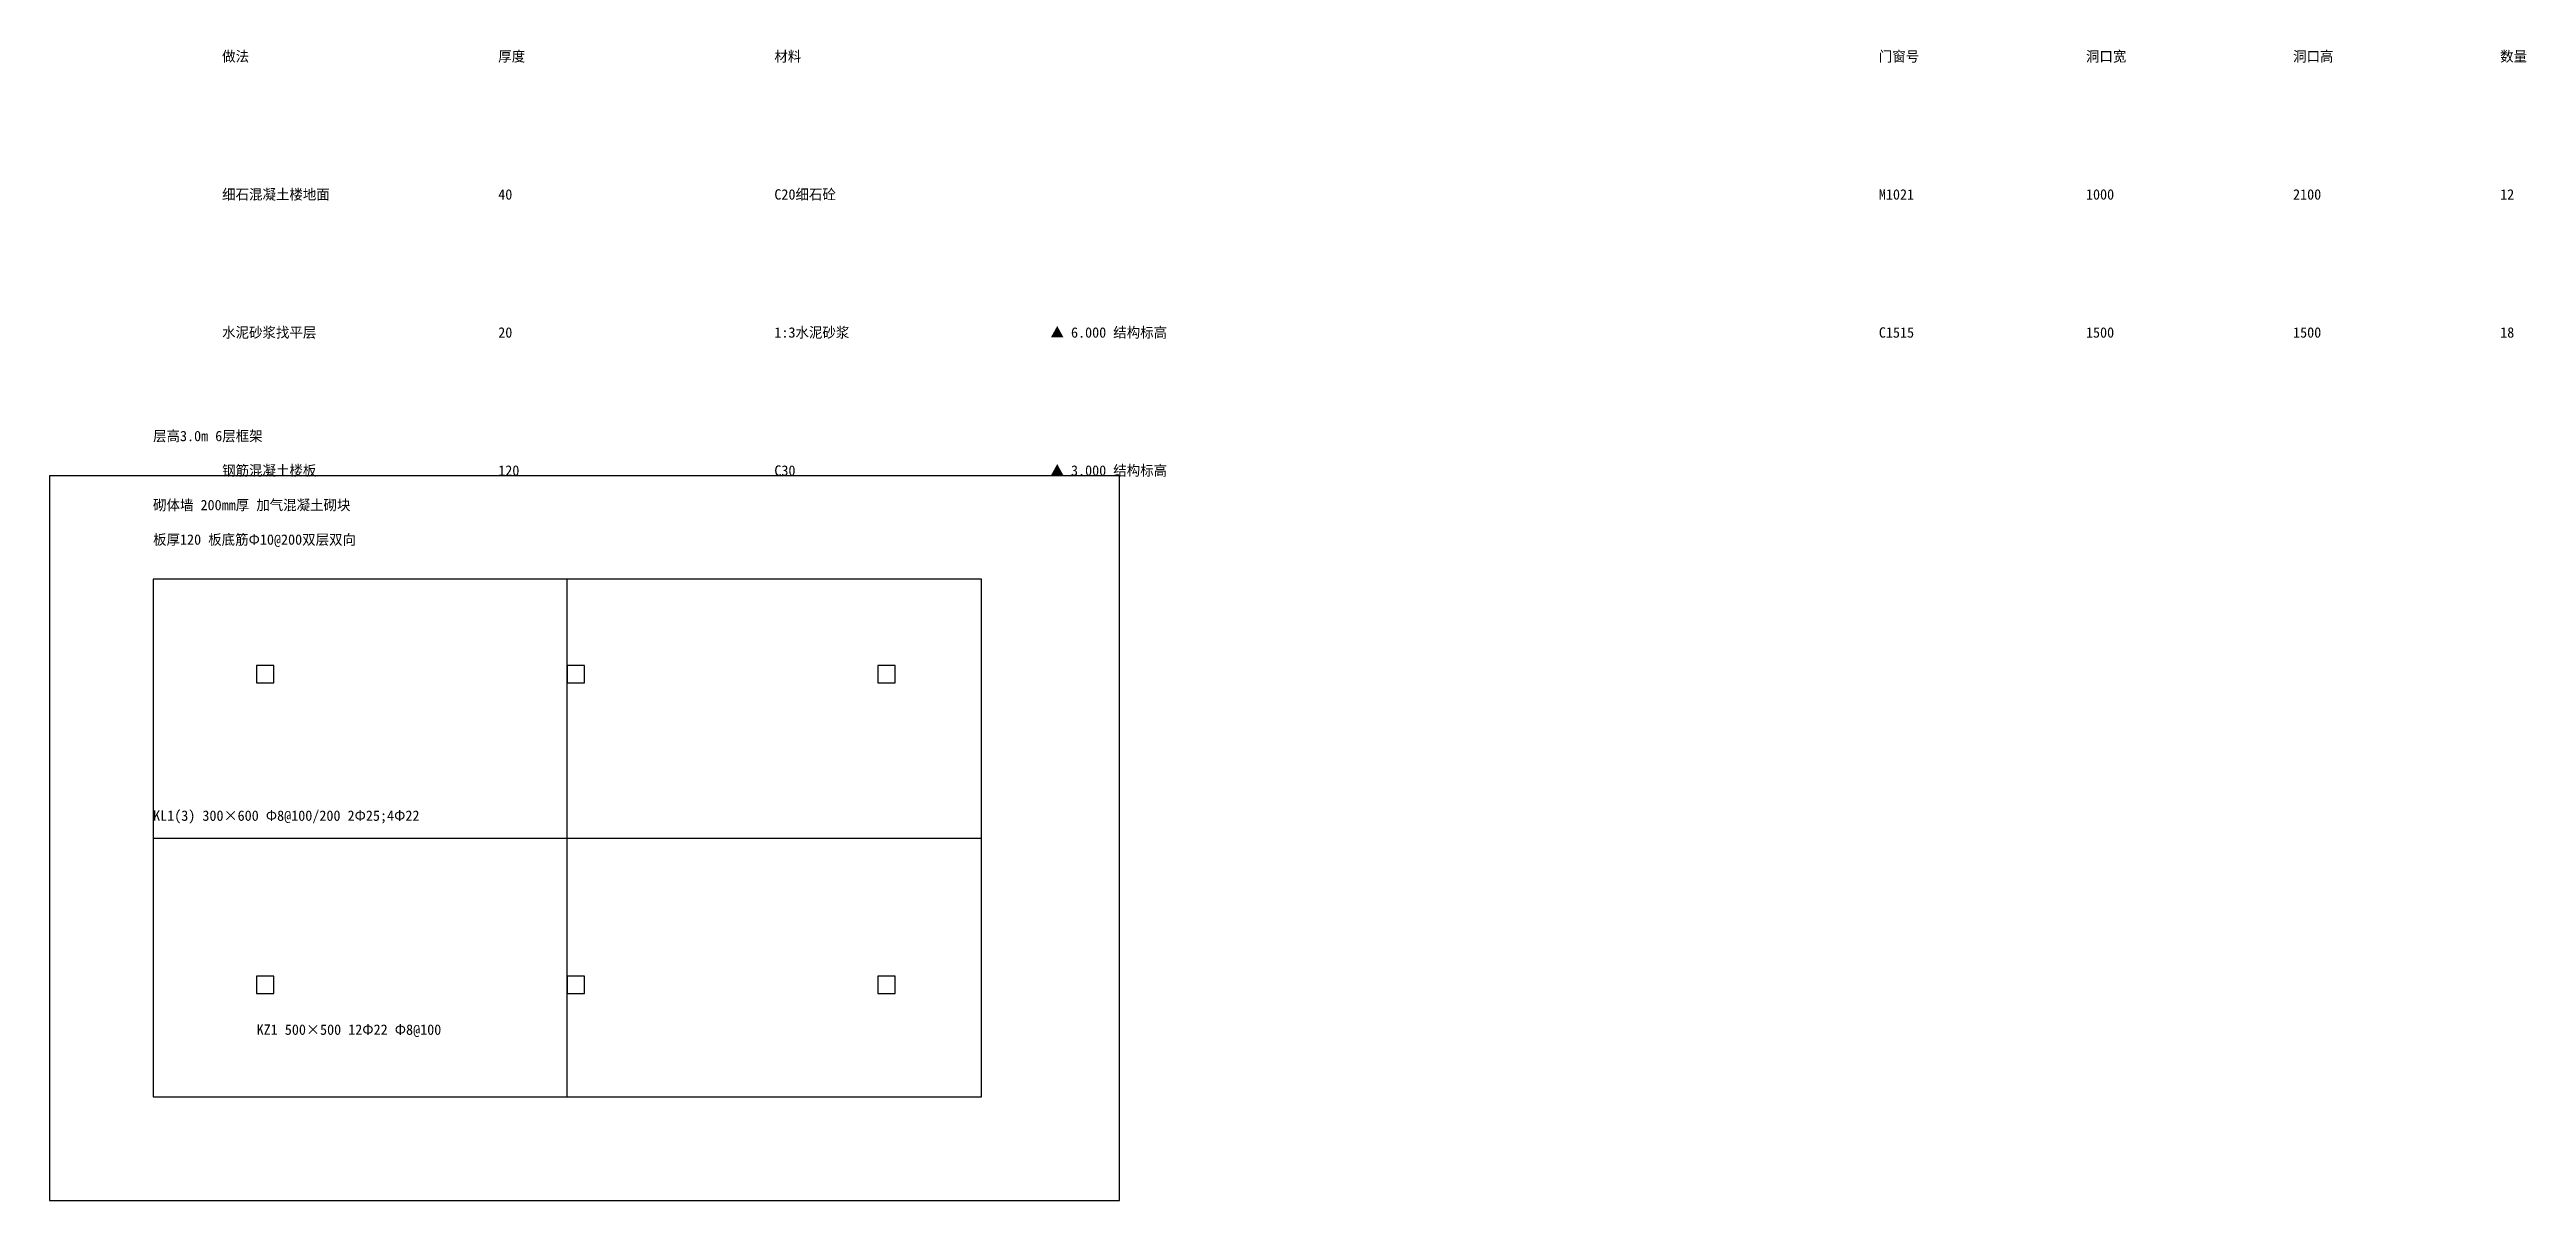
# Model space of a CAD drawing. Header units: millimetres. Extents: x -3000 to 68762, y -3000 to 30348.
import ezdxf

# ---------------------------------------------------------------- set-up
doc = ezdxf.new("R2010")
doc.units = ezdxf.units.MM

msp = doc.modelspace()

# ---------------------------------------------------------------- linework, layer by layer
at = {"layer": '图框'}
msp.add_lwpolyline([(-3000, -3000), (28000, -3000), (28000, 18000), (-3000, 18000)], close=True, dxfattribs=at)
at = {"layer": '墙体'}
msp.add_lwpolyline([(0, 0), (24000, 0), (24000, 15000), (0, 15000)], close=True, dxfattribs=at)
at = {"layer": '板-LB1'}
msp.add_lwpolyline([(0, 0), (24000, 0), (24000, 15000), (0, 15000)], close=True, dxfattribs=at)
at = {"layer": '柱-KZ1'}
for points in [[(3000, 12000), (3500, 12000), (3500, 12500), (3000, 12500)], [(12000, 12000), (12500, 12000), (12500, 12500), (12000, 12500)], [(21000, 12000), (21500, 12000), (21500, 12500), (21000, 12500)], [(3000, 3000), (3500, 3000), (3500, 3500), (3000, 3500)], [(12000, 3000), (12500, 3000), (12500, 3500), (12000, 3500)], [(21000, 3000), (21500, 3000), (21500, 3500), (21000, 3500)]]:
    msp.add_lwpolyline(points, close=True, dxfattribs=at)
at = {"layer": '梁-KL1'}
msp.add_line((0, 7500), (24000, 7500), dxfattribs=at)
at = {"layer": '梁-KL2'}
msp.add_line((12000, 0), (12000, 15000), dxfattribs=at)

# ---------------------------------------------------------------- texts
for s, p in [('做法', (2000, 30000)), ('厚度', (10000, 30000)), ('材料', (18000, 30000)), ('门窗号', (50000, 30000)), ('洞口宽', (56000, 30000)), ('洞口高', (62000, 30000)), ('数量', (68000, 30000)), ('细石混凝土楼地面', (2000, 26000)), ('40', (10000, 26000)), ('C20细石砼', (18000, 26000)), ('M1021', (50000, 26000)), ('1000', (56000, 26000)), ('2100', (62000, 26000)), ('12', (68000, 26000)), ('水泥砂浆找平层', (2000, 22000)), ('20', (10000, 22000)), ('1:3水泥砂浆', (18000, 22000)), ('▲ 6.000 结构标高', (26000, 22000)), ('C1515', (50000, 22000)), ('1500', (56000, 22000)), ('1500', (62000, 22000)), ('18', (68000, 22000)), ('层高3.0m 6层框架', (0, 19000)), ('钢筋混凝土楼板', (2000, 18000)), ('120', (10000, 18000)), ('C30', (18000, 18000)), ('▲ 3.000 结构标高', (26000, 18000)), ('砌体墙 200mm厚 加气混凝土砌块', (0, 17000)), ('板厚120 板底筋Φ10@200双层双向', (0, 16000)), ('KL1(3) 300×600 Φ8@100/200 2Φ25;4Φ22', (0, 8000)), ('KZ1 500×500 12Φ22 Φ8@100', (3000, 1800))]:
    msp.add_text(s, height=300).set_placement(p)

doc.saveas('drawing.dxf')
